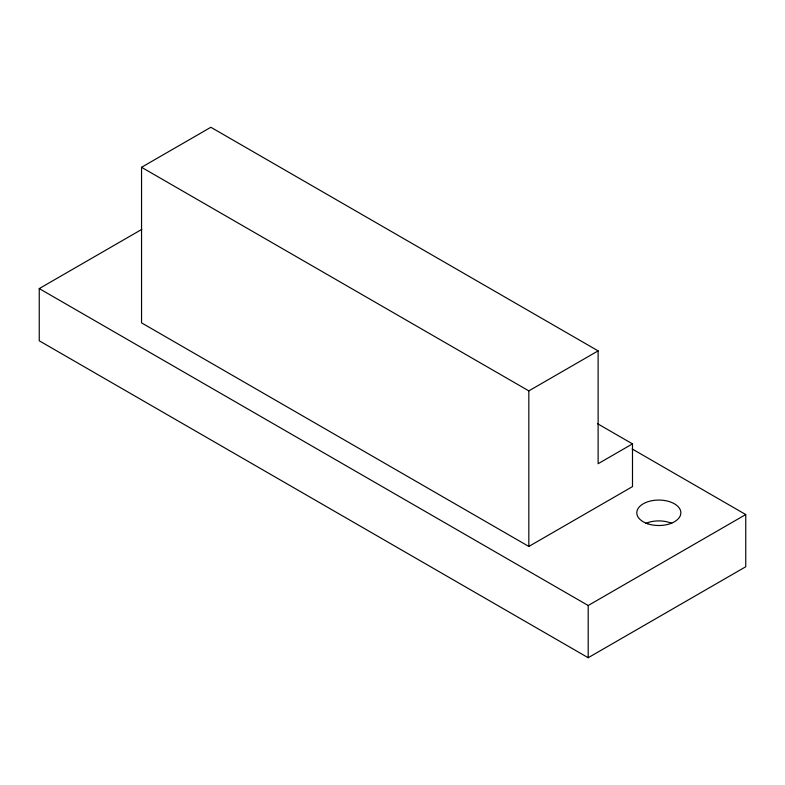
<?xml version="1.0" encoding="UTF-8"?>
<svg xmlns="http://www.w3.org/2000/svg" width="785" height="785" viewBox="0 0 785 785"><rect width="100%" height="100%" fill="white"/><g stroke="black" fill="none" stroke-linecap="round" stroke-linejoin="round"><path stroke-width="1.18" d="M141.545 167.293L210.851 127.278L598.121 350.875L598.121 463.719L632.494 443.878L632.494 486.602L528.825 546.448L141.545 322.861L141.545 167.293L528.825 390.881L598.121 350.875M632.141 448.951L745.75 514.548L745.75 566.75L588.191 657.722L39.25 340.788L39.25 288.586L141.82 229.367M39.25 288.586L588.191 605.51L745.75 514.548M597.473 423.664L632.494 443.878M588.191 605.51L588.191 657.722M528.825 390.881L528.825 546.448M645.869 523.33A22.039 12.727 0 0 1 671.774 523.33M647.802 523.811A22.039 12.727 0 0 0 680.86 512.791A22.039 12.727 0 0 0 647.802 501.772A22.039 12.727 0 0 0 647.802 523.811"/></g></svg>
